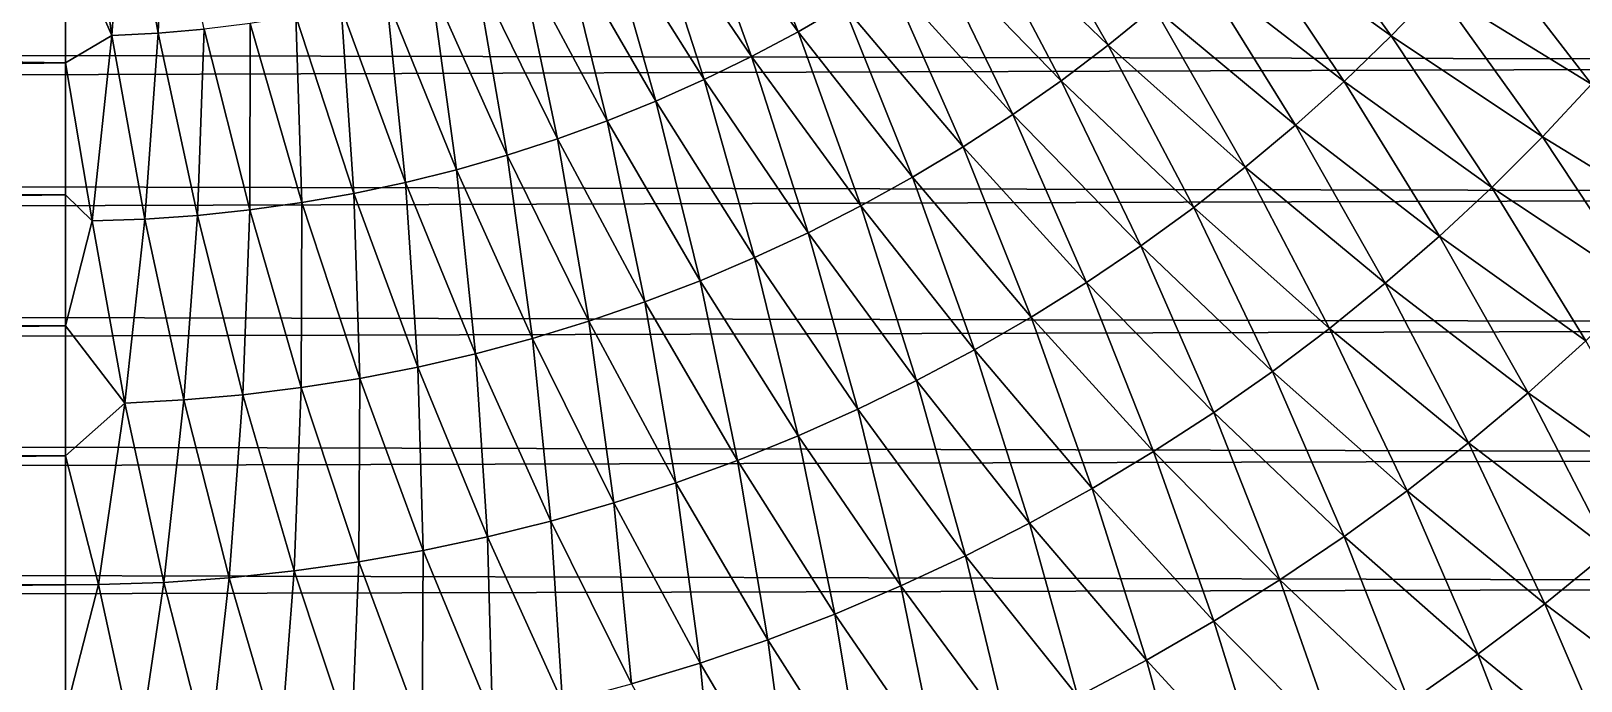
# Model space of a CAD drawing. Header units: millimetres. Extents: x -260 to 430, y -260 to 260.
# Drawn here: x 359.56 to 379.35, y -25.17 to -16.87 of the extents above; entities that cross this region are included whole.
import ezdxf

# ---------------------------------------------------------------- set-up
doc = ezdxf.new("R2010")
doc.units = ezdxf.units.MM
doc.header["$MEASUREMENT"] = 0
doc.layers.add('MESH_3D', color=2, linetype='CONTINUOUS')

msp = doc.modelspace()

# ---------------------------------------------------------------- linework, layer by layer
at = {"layer": 'MESH_3D'}
for points in [[(360.254, -14.552, 2518.47), (360, -15.576, 2518.245), (360.591, -16.924, 2517.921)], [(360.762, -14.534, 2518.47), (360.254, -14.552, 2518.47), (360.591, -16.924, 2517.921)], [(360.762, -14.534, 2518.47), (360.591, -16.924, 2517.921), (361.181, -16.893, 2517.921)], [(361.268, -14.498, 2518.47), (360.762, -14.534, 2518.47), (361.181, -16.893, 2517.921)], [(361.268, -14.498, 2518.47), (361.181, -16.893, 2517.921), (361.77, -16.842, 2517.921)], [(368.467, -14.666, 2517.921), (367.95, -14.952, 2517.921), (369.354, -16.875, 2517.288)], [(368.467, -14.666, 2517.921), (369.354, -16.875, 2517.288), (369.937, -16.539, 2517.288)], [(367.95, -14.952, 2517.921), (367.424, -15.221, 2517.921), (368.76, -17.192, 2517.288)], [(367.95, -14.952, 2517.921), (368.76, -17.192, 2517.288), (369.354, -16.875, 2517.288)], [(372.142, -14.995, 2517.288), (371.612, -15.409, 2517.288), (373.317, -17.046, 2516.574)], [(372.142, -14.995, 2517.288), (373.317, -17.046, 2516.574), (373.904, -16.57, 2516.574)], [(375.56, -15.026, 2516.574), (375.026, -15.56, 2516.574), (376.929, -16.929, 2515.778)], [(375.56, -15.026, 2516.574), (376.929, -16.929, 2515.778), (377.51, -16.328, 2515.778)], [(367.424, -15.221, 2517.921), (366.888, -15.47, 2517.921), (368.154, -17.487, 2517.288)], [(367.424, -15.221, 2517.921), (368.154, -17.487, 2517.288), (368.76, -17.192, 2517.288)], [(371.612, -15.409, 2517.288), (371.067, -15.805, 2517.288), (372.714, -17.5, 2516.574)], [(371.612, -15.409, 2517.288), (372.714, -17.5, 2516.574), (373.317, -17.046, 2516.574)], [(93.53, -16.647, 113.5), (406.115, -15.576, 399.693), (405.838, -17.273, 399.995)], [(259.526, -15.7, 2518.217), (360, -17.273, 2517.835), (360, -15.576, 2518.245)], [(360.591, -16.924, 2517.921), (360, -15.576, 2518.245), (360, -17.273, 2517.835)], [(366.888, -15.47, 2517.921), (366.344, -15.701, 2517.921), (367.539, -17.761, 2517.288)], [(366.888, -15.47, 2517.921), (367.539, -17.761, 2517.288), (368.154, -17.487, 2517.288)], [(375.026, -15.56, 2516.574), (374.474, -16.075, 2516.574), (376.328, -17.51, 2515.778)], [(375.026, -15.56, 2516.574), (376.328, -17.51, 2515.778), (376.929, -16.929, 2515.778)], [(259.526, -15.7, 2518.217), (259.426, -17.265, 2517.837), (360, -17.273, 2517.835)], [(366.344, -15.701, 2517.921), (365.792, -15.913, 2517.921), (366.915, -18.013, 2517.288)], [(366.344, -15.701, 2517.921), (366.915, -18.013, 2517.288), (367.539, -17.761, 2517.288)], [(371.067, -15.805, 2517.288), (370.509, -16.182, 2517.288), (372.096, -17.933, 2516.574)], [(371.067, -15.805, 2517.288), (372.096, -17.933, 2516.574), (372.714, -17.5, 2516.574)], [(378.069, -15.707, 2515.778), (377.51, -16.328, 2515.778), (379.487, -17.546, 2514.903)], [(378.069, -15.707, 2515.778), (379.487, -17.546, 2514.903), (380.088, -16.855, 2514.903)], [(365.792, -15.913, 2517.921), (365.233, -16.106, 2517.921), (366.282, -18.243, 2517.288)], [(365.792, -15.913, 2517.921), (366.282, -18.243, 2517.288), (366.915, -18.013, 2517.288)], [(365.233, -16.106, 2517.921), (364.668, -16.279, 2517.921), (365.641, -18.452, 2517.288)], [(365.233, -16.106, 2517.921), (365.641, -18.452, 2517.288), (366.282, -18.243, 2517.288)], [(370.509, -16.182, 2517.288), (369.937, -16.539, 2517.288), (371.463, -18.344, 2516.574)], [(370.509, -16.182, 2517.288), (371.463, -18.344, 2516.574), (372.096, -17.933, 2516.574)], [(374.474, -16.075, 2516.574), (373.904, -16.57, 2516.574), (375.707, -18.069, 2515.778)], [(374.474, -16.075, 2516.574), (375.707, -18.069, 2515.778), (376.328, -17.51, 2515.778)], [(364.097, -16.432, 2517.921), (363.521, -16.564, 2517.921), (364.34, -18.8, 2517.288)], [(364.668, -16.279, 2517.921), (364.097, -16.432, 2517.921), (364.994, -18.637, 2517.288)], [(364.097, -16.432, 2517.921), (364.34, -18.8, 2517.288), (364.994, -18.637, 2517.288)], [(364.668, -16.279, 2517.921), (364.994, -18.637, 2517.288), (365.641, -18.452, 2517.288)], [(377.51, -16.328, 2515.778), (376.929, -16.929, 2515.778), (378.863, -18.216, 2514.903)], [(377.51, -16.328, 2515.778), (378.863, -18.216, 2514.903), (379.487, -17.546, 2514.903)], [(363.521, -16.564, 2517.921), (362.941, -16.677, 2517.921), (363.682, -18.94, 2517.288)], [(363.521, -16.564, 2517.921), (363.682, -18.94, 2517.288), (364.34, -18.8, 2517.288)], [(369.937, -16.539, 2517.288), (369.354, -16.875, 2517.288), (370.816, -18.733, 2516.574)], [(369.937, -16.539, 2517.288), (370.816, -18.733, 2516.574), (371.463, -18.344, 2516.574)], [(373.904, -16.57, 2516.574), (373.317, -17.046, 2516.574), (375.067, -18.606, 2515.778)], [(373.904, -16.57, 2516.574), (375.067, -18.606, 2515.778), (375.707, -18.069, 2515.778)], [(93.225, -18.28, 113.791), (93.53, -16.647, 113.5), (405.838, -17.273, 399.995)], [(362.357, -16.77, 2517.921), (361.77, -16.842, 2517.921), (362.351, -19.151, 2517.288)], [(362.357, -16.77, 2517.921), (362.351, -19.151, 2517.288), (363.018, -19.057, 2517.288)], [(362.941, -16.677, 2517.921), (362.357, -16.77, 2517.921), (363.018, -19.057, 2517.288)], [(362.941, -16.677, 2517.921), (363.018, -19.057, 2517.288), (363.682, -18.94, 2517.288)], [(360.591, -16.924, 2517.921), (360, -17.273, 2517.835), (360.337, -19.292, 2517.288)], [(360.591, -16.924, 2517.921), (360.337, -19.292, 2517.288), (361.01, -19.268, 2517.288)], [(361.181, -16.893, 2517.921), (360.591, -16.924, 2517.921), (361.01, -19.268, 2517.288)], [(361.181, -16.893, 2517.921), (361.01, -19.268, 2517.288), (361.682, -19.221, 2517.288)], [(361.77, -16.842, 2517.921), (361.181, -16.893, 2517.921), (361.682, -19.221, 2517.288)], [(361.77, -16.842, 2517.921), (361.682, -19.221, 2517.288), (362.351, -19.151, 2517.288)], [(369.354, -16.875, 2517.288), (368.76, -17.192, 2517.288), (370.155, -19.099, 2516.574)], [(369.354, -16.875, 2517.288), (370.155, -19.099, 2516.574), (370.816, -18.733, 2516.574)], [(376.929, -16.929, 2515.778), (376.328, -17.51, 2515.778), (378.216, -18.863, 2514.903)], [(376.929, -16.929, 2515.778), (378.216, -18.863, 2514.903), (378.863, -18.216, 2514.903)], [(368.76, -17.192, 2517.288), (368.154, -17.487, 2517.288), (369.482, -19.442, 2516.574)], [(368.76, -17.192, 2517.288), (369.482, -19.442, 2516.574), (370.155, -19.099, 2516.574)], [(373.317, -17.046, 2516.574), (372.714, -17.5, 2516.574), (374.408, -19.12, 2515.778)], [(373.317, -17.046, 2516.574), (374.408, -19.12, 2515.778), (375.067, -18.606, 2515.778)], [(93.225, -18.28, 113.791), (405.838, -17.273, 399.995), (405.533, -18.959, 400.328)], [(259.426, -17.265, 2517.837), (259.318, -18.823, 2517.422), (360, -17.273, 2517.835)], [(259.318, -18.823, 2517.422), (360, -18.959, 2517.384), (360, -17.273, 2517.835)], [(360.337, -19.292, 2517.288), (360, -17.273, 2517.835), (360, -18.959, 2517.384)], [(368.154, -17.487, 2517.288), (367.539, -17.761, 2517.288), (368.798, -19.761, 2516.574)], [(368.154, -17.487, 2517.288), (368.798, -19.761, 2516.574), (369.482, -19.442, 2516.574)], [(372.714, -17.5, 2516.574), (372.096, -17.933, 2516.574), (373.732, -19.612, 2515.778)], [(372.714, -17.5, 2516.574), (373.732, -19.612, 2515.778), (374.408, -19.12, 2515.778)], [(376.328, -17.51, 2515.778), (375.707, -18.069, 2515.778), (377.546, -19.487, 2514.903)], [(376.328, -17.51, 2515.778), (377.546, -19.487, 2514.903), (378.216, -18.863, 2514.903)], [(379.487, -17.546, 2514.903), (378.863, -18.216, 2514.903), (380.823, -19.418, 2513.948)], [(367.539, -17.761, 2517.288), (366.915, -18.013, 2517.288), (368.103, -20.056, 2516.574)], [(367.539, -17.761, 2517.288), (368.103, -20.056, 2516.574), (368.798, -19.761, 2516.574)], [(366.915, -18.013, 2517.288), (366.282, -18.243, 2517.288), (367.398, -20.327, 2516.574)], [(366.915, -18.013, 2517.288), (367.398, -20.327, 2516.574), (368.103, -20.056, 2516.574)], [(372.096, -17.933, 2516.574), (371.463, -18.344, 2516.574), (373.039, -20.079, 2515.778)], [(372.096, -17.933, 2516.574), (373.039, -20.079, 2515.778), (373.732, -19.612, 2515.778)], [(375.707, -18.069, 2515.778), (375.067, -18.606, 2515.778), (376.855, -20.088, 2514.903)], [(375.707, -18.069, 2515.778), (376.855, -20.088, 2514.903), (377.546, -19.487, 2514.903)], [(92.891, -19.905, 114.111), (93.225, -18.28, 113.791), (405.533, -18.959, 400.328)], [(366.282, -18.243, 2517.288), (365.641, -18.452, 2517.288), (366.684, -20.572, 2516.574)], [(366.282, -18.243, 2517.288), (366.684, -20.572, 2516.574), (367.398, -20.327, 2516.574)], [(371.463, -18.344, 2516.574), (370.816, -18.733, 2516.574), (372.331, -20.522, 2515.778)], [(371.463, -18.344, 2516.574), (372.331, -20.522, 2515.778), (373.039, -20.079, 2515.778)], [(378.863, -18.216, 2514.903), (378.216, -18.863, 2514.903), (380.132, -20.132, 2513.948)], [(378.863, -18.216, 2514.903), (380.132, -20.132, 2513.948), (380.823, -19.418, 2513.948)], [(365.641, -18.452, 2517.288), (364.994, -18.637, 2517.288), (365.962, -20.793, 2516.574)], [(365.641, -18.452, 2517.288), (365.962, -20.793, 2516.574), (366.684, -20.572, 2516.574)], [(375.067, -18.606, 2515.778), (374.408, -19.12, 2515.778), (376.144, -20.664, 2514.903)], [(375.067, -18.606, 2515.778), (376.144, -20.664, 2514.903), (376.855, -20.088, 2514.903)], [(364.34, -18.8, 2517.288), (363.682, -18.94, 2517.288), (364.497, -21.158, 2516.574)], [(364.994, -18.637, 2517.288), (364.34, -18.8, 2517.288), (365.233, -20.989, 2516.574)], [(364.34, -18.8, 2517.288), (364.497, -21.158, 2516.574), (365.233, -20.989, 2516.574)], [(364.994, -18.637, 2517.288), (365.233, -20.989, 2516.574), (365.962, -20.793, 2516.574)], [(370.816, -18.733, 2516.574), (370.155, -19.099, 2516.574), (371.607, -20.94, 2515.778)], [(370.816, -18.733, 2516.574), (371.607, -20.94, 2515.778), (372.331, -20.522, 2515.778)], [(92.891, -19.905, 114.111), (405.533, -18.959, 400.328), (405.199, -20.633, 400.692)], [(259.318, -18.823, 2517.422), (259.201, -20.372, 2516.97), (360, -18.959, 2517.384)], [(259.201, -20.372, 2516.97), (360, -20.633, 2516.89), (360, -18.959, 2517.384)], [(360.337, -19.292, 2517.288), (360, -18.959, 2517.384), (360, -20.633, 2516.89)], [(363.682, -18.94, 2517.288), (363.018, -19.057, 2517.288), (363.756, -21.303, 2516.574)], [(363.682, -18.94, 2517.288), (363.756, -21.303, 2516.574), (364.497, -21.158, 2516.574)], [(378.216, -18.863, 2514.903), (377.546, -19.487, 2514.903), (379.418, -20.823, 2513.948)], [(378.216, -18.863, 2514.903), (379.418, -20.823, 2513.948), (380.132, -20.132, 2513.948)], [(362.351, -19.151, 2517.288), (361.682, -19.221, 2517.288), (362.261, -21.513, 2516.574)], [(362.351, -19.151, 2517.288), (362.261, -21.513, 2516.574), (363.01, -21.421, 2516.574)], [(363.018, -19.057, 2517.288), (362.351, -19.151, 2517.288), (363.01, -21.421, 2516.574)], [(363.018, -19.057, 2517.288), (363.01, -21.421, 2516.574), (363.756, -21.303, 2516.574)], [(370.155, -19.099, 2516.574), (369.482, -19.442, 2516.574), (370.869, -21.332, 2515.778)], [(370.155, -19.099, 2516.574), (370.869, -21.332, 2515.778), (371.607, -20.94, 2515.778)], [(374.408, -19.12, 2515.778), (373.732, -19.612, 2515.778), (375.413, -21.214, 2514.903)], [(374.408, -19.12, 2515.778), (375.413, -21.214, 2514.903), (376.144, -20.664, 2514.903)], [(360.337, -19.292, 2517.288), (360, -20.633, 2516.89), (360.755, -21.618, 2516.574)], [(361.01, -19.268, 2517.288), (360.337, -19.292, 2517.288), (360.755, -21.618, 2516.574)], [(361.01, -19.268, 2517.288), (360.755, -21.618, 2516.574), (361.509, -21.578, 2516.574)], [(361.682, -19.221, 2517.288), (361.01, -19.268, 2517.288), (361.509, -21.578, 2516.574)], [(361.682, -19.221, 2517.288), (361.509, -21.578, 2516.574), (362.261, -21.513, 2516.574)], [(369.482, -19.442, 2516.574), (368.798, -19.761, 2516.574), (370.118, -21.698, 2515.778)], [(369.482, -19.442, 2516.574), (370.118, -21.698, 2515.778), (370.869, -21.332, 2515.778)], [(377.546, -19.487, 2514.903), (376.855, -20.088, 2514.903), (378.679, -21.488, 2513.948)], [(377.546, -19.487, 2514.903), (378.679, -21.488, 2513.948), (379.418, -20.823, 2513.948)], [(368.798, -19.761, 2516.574), (368.103, -20.056, 2516.574), (369.355, -22.038, 2515.778)], [(368.798, -19.761, 2516.574), (369.355, -22.038, 2515.778), (370.118, -21.698, 2515.778)], [(373.732, -19.612, 2515.778), (373.039, -20.079, 2515.778), (374.663, -21.739, 2514.903)], [(373.732, -19.612, 2515.778), (374.663, -21.739, 2514.903), (375.413, -21.214, 2514.903)], [(92.53, -21.521, 114.459), (92.891, -19.905, 114.111), (405.199, -20.633, 400.692)], [(368.103, -20.056, 2516.574), (367.398, -20.327, 2516.574), (368.58, -22.351, 2515.778)], [(368.103, -20.056, 2516.574), (368.58, -22.351, 2515.778), (369.355, -22.038, 2515.778)], [(373.039, -20.079, 2515.778), (372.331, -20.522, 2515.778), (373.896, -22.238, 2514.903)], [(373.039, -20.079, 2515.778), (373.896, -22.238, 2514.903), (374.663, -21.739, 2514.903)], [(376.855, -20.088, 2514.903), (376.144, -20.664, 2514.903), (377.918, -22.127, 2513.948)], [(376.855, -20.088, 2514.903), (377.918, -22.127, 2513.948), (378.679, -21.488, 2513.948)], [(259.201, -20.372, 2516.97), (259.075, -21.911, 2516.482), (360, -20.633, 2516.89)], [(367.398, -20.327, 2516.574), (366.684, -20.572, 2516.574), (367.795, -22.637, 2515.778)], [(367.398, -20.327, 2516.574), (367.795, -22.637, 2515.778), (368.58, -22.351, 2515.778)], [(366.684, -20.572, 2516.574), (365.962, -20.793, 2516.574), (367, -22.895, 2515.778)], [(366.684, -20.572, 2516.574), (367, -22.895, 2515.778), (367.795, -22.637, 2515.778)], [(372.331, -20.522, 2515.778), (371.607, -20.94, 2515.778), (373.111, -22.709, 2514.903)], [(372.331, -20.522, 2515.778), (373.111, -22.709, 2514.903), (373.896, -22.238, 2514.903)], [(92.53, -21.521, 114.459), (405.199, -20.633, 400.692), (404.838, -22.294, 401.086)], [(259.075, -21.911, 2516.482), (360, -22.294, 2516.355), (360, -20.633, 2516.89)], [(360.755, -21.618, 2516.574), (360, -20.633, 2516.89), (360, -22.294, 2516.355)], [(376.144, -20.664, 2514.903), (375.413, -21.214, 2514.903), (377.135, -22.738, 2513.948)], [(376.144, -20.664, 2514.903), (377.135, -22.738, 2513.948), (377.918, -22.127, 2513.948)], [(365.962, -20.793, 2516.574), (365.233, -20.989, 2516.574), (366.196, -23.126, 2515.778)], [(365.962, -20.793, 2516.574), (366.196, -23.126, 2515.778), (367, -22.895, 2515.778)], [(371.607, -20.94, 2515.778), (370.869, -21.332, 2515.778), (372.311, -23.153, 2514.903)], [(371.607, -20.94, 2515.778), (372.311, -23.153, 2514.903), (373.111, -22.709, 2514.903)], [(379.418, -20.823, 2513.948), (378.679, -21.488, 2513.948), (380.533, -22.804, 2512.916)], [(364.497, -21.158, 2516.574), (363.756, -21.303, 2516.574), (364.568, -23.502, 2515.778)], [(365.233, -20.989, 2516.574), (364.497, -21.158, 2516.574), (365.386, -23.328, 2515.778)], [(364.497, -21.158, 2516.574), (364.568, -23.502, 2515.778), (365.386, -23.328, 2515.778)], [(365.233, -20.989, 2516.574), (365.386, -23.328, 2515.778), (366.196, -23.126, 2515.778)], [(363.756, -21.303, 2516.574), (363.01, -21.421, 2516.574), (363.745, -23.647, 2515.778)], [(363.756, -21.303, 2516.574), (363.745, -23.647, 2515.778), (364.568, -23.502, 2515.778)], [(370.869, -21.332, 2515.778), (370.118, -21.698, 2515.778), (371.495, -23.569, 2514.903)], [(370.869, -21.332, 2515.778), (371.495, -23.569, 2514.903), (372.311, -23.153, 2514.903)], [(375.413, -21.214, 2514.903), (374.663, -21.739, 2514.903), (376.331, -23.323, 2513.948)], [(375.413, -21.214, 2514.903), (376.331, -23.323, 2513.948), (377.135, -22.738, 2513.948)], [(92.142, -23.128, 114.836), (92.53, -21.521, 114.459), (404.838, -22.294, 401.086)], [(361.509, -21.578, 2516.574), (360.755, -21.618, 2516.574), (361.253, -23.909, 2515.778)], [(361.509, -21.578, 2516.574), (361.253, -23.909, 2515.778), (362.087, -23.85, 2515.778)], [(362.261, -21.513, 2516.574), (361.509, -21.578, 2516.574), (362.087, -23.85, 2515.778)], [(362.261, -21.513, 2516.574), (362.087, -23.85, 2515.778), (362.918, -23.763, 2515.778)], [(363.01, -21.421, 2516.574), (362.261, -21.513, 2516.574), (362.918, -23.763, 2515.778)], [(363.01, -21.421, 2516.574), (362.918, -23.763, 2515.778), (363.745, -23.647, 2515.778)], [(378.679, -21.488, 2513.948), (377.918, -22.127, 2513.948), (379.725, -23.507, 2512.916)], [(378.679, -21.488, 2513.948), (379.725, -23.507, 2512.916), (380.533, -22.804, 2512.916)], [(360.755, -21.618, 2516.574), (360, -22.294, 2516.355), (360.418, -23.938, 2515.778)], [(360.755, -21.618, 2516.574), (360.418, -23.938, 2515.778), (361.253, -23.909, 2515.778)], [(370.118, -21.698, 2515.778), (369.355, -22.038, 2515.778), (370.666, -23.955, 2514.903)], [(370.118, -21.698, 2515.778), (370.666, -23.955, 2514.903), (371.495, -23.569, 2514.903)], [(374.663, -21.739, 2514.903), (373.896, -22.238, 2514.903), (375.507, -23.878, 2513.948)], [(374.663, -21.739, 2514.903), (375.507, -23.878, 2513.948), (376.331, -23.323, 2513.948)], [(259.075, -21.911, 2516.482), (258.941, -23.44, 2515.959), (360, -22.294, 2516.355)], [(369.355, -22.038, 2515.778), (368.58, -22.351, 2515.778), (369.823, -24.313, 2514.903)], [(369.355, -22.038, 2515.778), (369.823, -24.313, 2514.903), (370.666, -23.955, 2514.903)], [(377.918, -22.127, 2513.948), (377.135, -22.738, 2513.948), (378.892, -24.181, 2512.916)], [(377.918, -22.127, 2513.948), (378.892, -24.181, 2512.916), (379.725, -23.507, 2512.916)], [(92.142, -23.128, 114.836), (404.838, -22.294, 401.086), (404.448, -23.941, 401.511)], [(258.941, -23.44, 2515.959), (360, -23.941, 2515.778), (360, -22.294, 2516.355)], [(360.418, -23.938, 2515.778), (360, -22.294, 2516.355), (360, -23.941, 2515.778)], [(368.58, -22.351, 2515.778), (367.795, -22.637, 2515.778), (368.969, -24.641, 2514.903)], [(368.58, -22.351, 2515.778), (368.969, -24.641, 2514.903), (369.823, -24.313, 2514.903)], [(373.896, -22.238, 2514.903), (373.111, -22.709, 2514.903), (374.664, -24.405, 2513.948)], [(373.896, -22.238, 2514.903), (374.664, -24.405, 2513.948), (375.507, -23.878, 2513.948)], [(367.795, -22.637, 2515.778), (367, -22.895, 2515.778), (368.103, -24.939, 2514.903)], [(367.795, -22.637, 2515.778), (368.103, -24.939, 2514.903), (368.969, -24.641, 2514.903)], [(373.111, -22.709, 2514.903), (372.311, -23.153, 2514.903), (373.803, -24.902, 2513.948)], [(373.111, -22.709, 2514.903), (373.803, -24.902, 2513.948), (374.664, -24.405, 2513.948)], [(377.135, -22.738, 2513.948), (376.331, -23.323, 2513.948), (378.037, -24.825, 2512.916)], [(377.135, -22.738, 2513.948), (378.037, -24.825, 2512.916), (378.892, -24.181, 2512.916)], [(367, -22.895, 2515.778), (366.196, -23.126, 2515.778), (367.228, -25.207, 2514.903)], [(367, -22.895, 2515.778), (367.228, -25.207, 2514.903), (368.103, -24.939, 2514.903)], [(91.726, -24.724, 115.243), (92.142, -23.128, 114.836), (404.448, -23.941, 401.511)], [(366.196, -23.126, 2515.778), (365.386, -23.328, 2515.778), (366.344, -25.444, 2514.903)], [(366.196, -23.126, 2515.778), (366.344, -25.444, 2514.903), (367.228, -25.207, 2514.903)], [(372.311, -23.153, 2514.903), (371.495, -23.569, 2514.903), (372.926, -25.368, 2513.948)], [(372.311, -23.153, 2514.903), (372.926, -25.368, 2513.948), (373.803, -24.902, 2513.948)], [(365.386, -23.328, 2515.778), (364.568, -23.502, 2515.778), (365.452, -25.649, 2514.903)], [(365.386, -23.328, 2515.778), (365.452, -25.649, 2514.903), (366.344, -25.444, 2514.903)], [(376.331, -23.323, 2513.948), (375.507, -23.878, 2513.948), (377.159, -25.44, 2512.916)], [(376.331, -23.323, 2513.948), (377.159, -25.44, 2512.916), (378.037, -24.825, 2512.916)], [(258.941, -23.44, 2515.959), (258.799, -24.957, 2515.4), (360, -23.941, 2515.778)], [(364.568, -23.502, 2515.778), (363.745, -23.647, 2515.778), (364.553, -25.824, 2514.903)], [(364.568, -23.502, 2515.778), (364.553, -25.824, 2514.903), (365.452, -25.649, 2514.903)], [(379.725, -23.507, 2512.916), (378.892, -24.181, 2512.916), (380.681, -25.539, 2511.806)], [(363.745, -23.647, 2515.778), (362.918, -23.763, 2515.778), (363.649, -25.967, 2514.903)], [(363.745, -23.647, 2515.778), (363.649, -25.967, 2514.903), (364.553, -25.824, 2514.903)], [(371.495, -23.569, 2514.903), (370.666, -23.955, 2514.903), (372.033, -25.804, 2513.948)], [(371.495, -23.569, 2514.903), (372.033, -25.804, 2513.948), (372.926, -25.368, 2513.948)], [(91.726, -24.724, 115.243), (404.448, -23.941, 401.511), (404.031, -25.574, 401.966)], [(258.799, -24.957, 2515.4), (360, -25.574, 2515.161), (360, -23.941, 2515.778)], [(360.418, -23.938, 2515.778), (360, -25.574, 2515.161), (360.915, -26.206, 2514.903)], [(360.418, -23.938, 2515.778), (360, -23.941, 2515.778), (360, -25.574, 2515.161)], [(361.253, -23.909, 2515.778), (360.418, -23.938, 2515.778), (360.915, -26.206, 2514.903)], [(361.253, -23.909, 2515.778), (360.915, -26.206, 2514.903), (361.829, -26.159, 2514.903)], [(362.087, -23.85, 2515.778), (361.253, -23.909, 2515.778), (361.829, -26.159, 2514.903)], [(362.087, -23.85, 2515.778), (361.829, -26.159, 2514.903), (362.741, -26.079, 2514.903)], [(362.918, -23.763, 2515.778), (362.087, -23.85, 2515.778), (362.741, -26.079, 2514.903)], [(362.918, -23.763, 2515.778), (362.741, -26.079, 2514.903), (363.649, -25.967, 2514.903)], [(375.507, -23.878, 2513.948), (374.664, -24.405, 2513.948), (376.261, -26.023, 2512.916)], [(375.507, -23.878, 2513.948), (376.261, -26.023, 2512.916), (377.159, -25.44, 2512.916)], [(370.666, -23.955, 2514.903), (369.823, -24.313, 2514.903), (371.125, -26.208, 2513.948)], [(370.666, -23.955, 2514.903), (371.125, -26.208, 2513.948), (372.033, -25.804, 2513.948)], [(369.823, -24.313, 2514.903), (368.969, -24.641, 2514.903), (370.203, -26.58, 2513.948)], [(369.823, -24.313, 2514.903), (370.203, -26.58, 2513.948), (371.125, -26.208, 2513.948)], [(378.892, -24.181, 2512.916), (378.037, -24.825, 2512.916), (379.777, -26.246, 2511.806)], [(378.892, -24.181, 2512.916), (379.777, -26.246, 2511.806), (380.681, -25.539, 2511.806)], [(374.664, -24.405, 2513.948), (373.803, -24.902, 2513.948), (375.343, -26.575, 2512.916)], [(374.664, -24.405, 2513.948), (375.343, -26.575, 2512.916), (376.261, -26.023, 2512.916)], [(91.285, -26.308, 115.679), (91.726, -24.724, 115.243), (404.031, -25.574, 401.966)], [(368.969, -24.641, 2514.903), (368.103, -24.939, 2514.903), (369.269, -26.92, 2513.948)], [(368.969, -24.641, 2514.903), (369.269, -26.92, 2513.948), (370.203, -26.58, 2513.948)], [(368.103, -24.939, 2514.903), (367.228, -25.207, 2514.903), (368.324, -27.227, 2513.948)], [(368.103, -24.939, 2514.903), (368.324, -27.227, 2513.948), (369.269, -26.92, 2513.948)], [(373.803, -24.902, 2513.948), (372.926, -25.368, 2513.948), (374.406, -27.094, 2512.916)], [(373.803, -24.902, 2513.948), (374.406, -27.094, 2512.916), (375.343, -26.575, 2512.916)], [(378.037, -24.825, 2512.916), (377.159, -25.44, 2512.916), (378.849, -26.92, 2511.806)], [(378.037, -24.825, 2512.916), (378.849, -26.92, 2511.806), (379.777, -26.246, 2511.806)], [(258.799, -24.957, 2515.4), (258.65, -26.462, 2514.805), (360, -25.574, 2515.161)]]:
    msp.add_3dface(points, dxfattribs=at)

doc.saveas('drawing.dxf')
